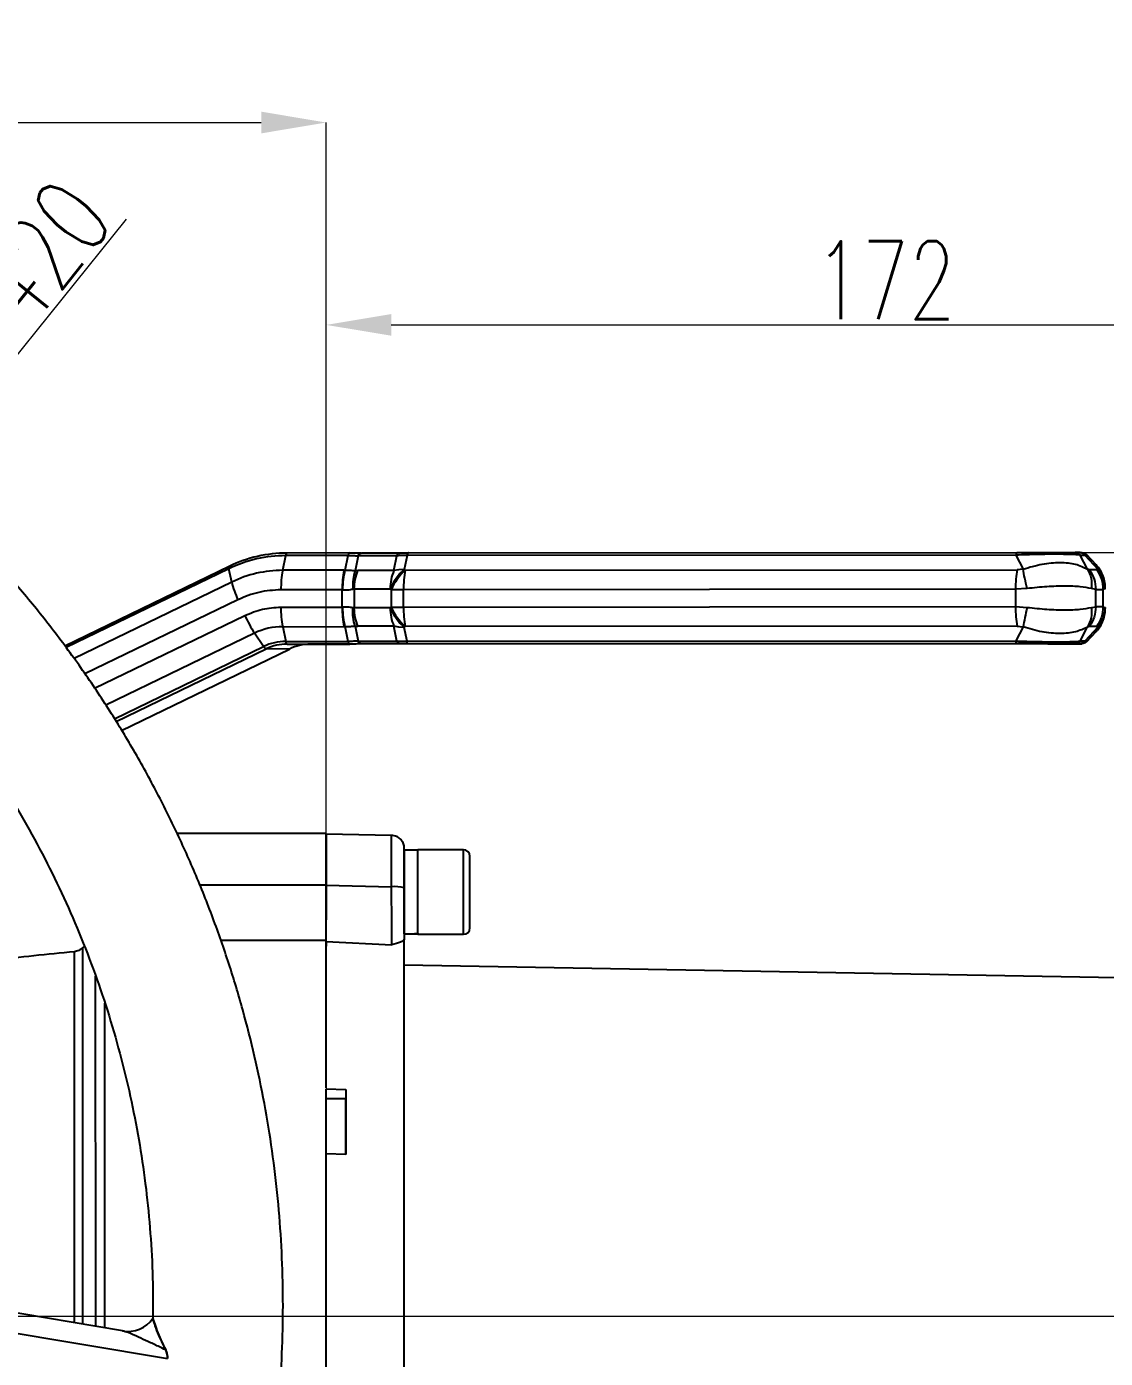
# Model space of a CAD drawing. Header units: millimetres. Extents: x 2404 to 4548, y 1024 to 2541.
# Drawn here: x 3401.5 to 3567.4, y 1414.4 to 1619.2 of the extents above; entities that cross this region are included whole.
import ezdxf

# ---------------------------------------------------------------- set-up
doc = ezdxf.new("R2010")
doc.units = ezdxf.units.MM
doc.layers.add('AM_5', color=3, linetype='Continuous', lineweight=25)
doc.styles.add('SLDTEXTSTYLE1', font='txt.shx', dxfattribs={"width": 0.7, "bigfont": 'gbcbig.shx'})
doc.dimstyles.new('SLDDIMSTYLE12$0', dxfattribs={"dimtxt": 12, "dimasz": 10, "dimexe": 0, "dimexo": 0.0625, "dimgap": 0.875, "dimtad": 1, "dimdec": 1, "dimlfac": 1.8, "dimrnd": 1e-09, "dimzin": 12, "dimdsep": 46, "dimtxsty": 'SLDTEXTSTYLE1', "dimcen": 0.09, "dimdle": 8.16, "dimclrd": 3, "dimclre": 3, "dimadec": 0, "dimazin": 3, "dimtfac": 1, "dimtdec": 1, "dimtofl": 0, "dimtmove": 0, "dimatfit": 3, "dimfxl": 0, "dimfrac": 2, "dimtolj": 1, "dimlwd": 5, "dimlwe": 5, "dimarcsym": 0})
doc.dimstyles.new('SLDDIMSTYLE12$3', dxfattribs={"dimtxt": 12, "dimasz": 10, "dimexe": 0, "dimexo": 0.0625, "dimgap": 0.875, "dimtad": 1, "dimdec": 1, "dimlfac": 1.8, "dimrnd": 1e-09, "dimzin": 12, "dimdsep": 46, "dimtxsty": 'SLDTEXTSTYLE1', "dimcen": 0.09, "dimdle": 8.16, "dimclrd": 3, "dimclre": 3, "dimadec": 0, "dimazin": 3, "dimtfac": 1, "dimtdec": 1, "dimtofl": 0, "dimtmove": 0, "dimatfit": 3, "dimfxl": 0, "dimfrac": 2, "dimtolj": 1, "dimlwd": 5, "dimlwe": 5, "dimarcsym": 0})

# ---------------------------------------------------------------- blocks, each defined once
blk = doc.blocks.new('*D70')
at = {"layer": 'AM_5', "color": 3, "lineweight": 5, "transparency": 16777216}
blk.add_line((3270.35, 1421.36), (3270.35, 1604.46), dxfattribs=at)
at = {"layer": 'AM_5', "color": 3, "linetype": 'Continuous', "lineweight": 5, "transparency": 16777216}
for p, q in [((3280.35, 1604.46), (3437.59, 1604.46)), ((3447.59, 1495.16), (3447.59, 1604.46))]:
    blk.add_line(p, q, dxfattribs=at)
at = {"layer": 'AM_5', "color": 3, "transparency": 16777216}
for points in [[(3280.35, 1606.13), (3280.35, 1602.79), (3270.35, 1604.46)], [(3437.59, 1606.13), (3437.59, 1602.79), (3447.59, 1604.46)]]:
    blk.add_solid(points, dxfattribs=at)
at = {"layer": 'Defpoints', "color": 0, "transparency": 16777216}
for p in [(3447.59, 1604.46), (3447.59, 1495.09), (3270.35, 1421.3)]:
    blk.add_point(p, dxfattribs=at)
at = {"layer": 'AM_5', "color": 0, "transparency": 16777216, "insert": (3358.97, 1611.33), "char_height": 12, "attachment_point": 5, "style": 'SLDTEXTSTYLE1'}
blk.add_mtext('\\A1;178', dxfattribs=at)
blk = doc.blocks.new('*D71')
at = {"layer": 'AM_5', "color": 3, "lineweight": 5, "transparency": 16777216}
blk.add_line((3447.59, 1495.16), (3447.59, 1573.33), dxfattribs=at)
at = {"layer": 'AM_5', "color": 3, "linetype": 'Continuous', "lineweight": 5, "transparency": 16777216}
for p, q in [((3457.59, 1573.33), (3609.59, 1573.33)), ((3619.59, 1413.43), (3619.59, 1573.33))]:
    blk.add_line(p, q, dxfattribs=at)
at = {"layer": 'AM_5', "color": 3, "transparency": 16777216}
for points in [[(3457.59, 1575), (3457.59, 1571.67), (3447.59, 1573.33)], [(3609.59, 1575), (3609.59, 1571.67), (3619.59, 1573.33)]]:
    blk.add_solid(points, dxfattribs=at)
at = {"layer": 'Defpoints', "color": 0, "transparency": 16777216}
for p in [(3619.59, 1573.33), (3447.59, 1495.09), (3619.59, 1413.37)]:
    blk.add_point(p, dxfattribs=at)
at = {"layer": 'AM_5', "color": 0, "transparency": 16777216, "insert": (3533.59, 1580.21), "char_height": 12, "attachment_point": 5, "style": 'SLDTEXTSTYLE1'}
blk.add_mtext('\\A1;172', dxfattribs=at)
blk = doc.blocks.new('*D51')
at = {"layer": 'AM_5', "color": 3, "lineweight": 5, "transparency": 16777216}
blk.add_line((3563.57, 1538.3), (3594.81, 1538.3), dxfattribs=at)
at = {"layer": 'AM_5', "color": 3, "linetype": 'Continuous', "lineweight": 5, "transparency": 16777216}
for p, q in [((3594.81, 1528.3), (3594.81, 1430.86)), ((3270.43, 1420.86), (3594.81, 1420.86))]:
    blk.add_line(p, q, dxfattribs=at)
at = {"layer": 'AM_5', "color": 3, "transparency": 16777216}
for points in [[(3593.15, 1528.3), (3596.48, 1528.3), (3594.81, 1538.3)], [(3593.15, 1430.86), (3596.48, 1430.86), (3594.81, 1420.86)]]:
    blk.add_solid(points, dxfattribs=at)
at = {"layer": 'Defpoints', "color": 0, "transparency": 16777216}
for p in [(3563.5, 1538.3), (3270.37, 1420.86), (3594.81, 1420.86)]:
    blk.add_point(p, dxfattribs=at)
at = {"layer": 'AM_5', "color": 0, "transparency": 16777216, "insert": (3587.94, 1479.58), "char_height": 12, "attachment_point": 5, "rotation": 90, "style": 'SLDTEXTSTYLE1'}
blk.add_mtext('\\A1;115', dxfattribs=at)
blk = doc.blocks.new('*D52')
at = {"layer": 'AM_5', "color": 3, "linetype": 'Continuous', "lineweight": 5, "transparency": 16777216}
blk.add_line((3416.79, 1589.57), (3390.98, 1557.52), dxfattribs=at)
at = {"layer": 'AM_5', "color": 3, "lineweight": 5, "transparency": 16777216}
for p, q in [((3337.57, 1491.32), (3337.75, 1491.32)), ((3337.66, 1491.23), (3337.66, 1491.41))]:
    blk.add_line(p, q, dxfattribs=at)
at = {"layer": 'AM_5', "color": 3, "transparency": 16777216}
blk.add_solid([(3389.68, 1558.56), (3392.28, 1556.47), (3384.71, 1549.73)], dxfattribs=at)
at = {"layer": 'Defpoints', "color": 0, "transparency": 16777216}
for p in [(3384.71, 1549.73), (3290.62, 1432.9)]:
    blk.add_point(p, dxfattribs=at)
at = {"layer": 'AM_5', "color": 0, "transparency": 16777216, "insert": (3401.66, 1581.75), "char_height": 12, "attachment_point": 5, "rotation": 51.1543, "style": 'SLDTEXTSTYLE1'}
blk.add_mtext('\\A1;%%C420', dxfattribs=at)

msp = doc.modelspace()

# ---------------------------------------------------------------- linework, layer by layer
at = {"color": 7, "linetype": 'Continuous', "lineweight": 25}
for p, q in [((3440.894, 1535.581), (3441.363, 1537.844)), ((3450.974, 1537.85), (3441.363, 1537.844)), ((3451.195, 1538.249), (3441.583, 1538.243)), ((3450.505, 1535.584), (3450.974, 1537.85)), ((3452.507, 1537.816), (3452.029, 1535.508)), ((3458.471, 1537.827), (3452.507, 1537.816)), ((3452.887, 1538.222), (3453.043, 1538.251)), ((3453.043, 1538.251), (3459.007, 1538.262)), ((3457.997, 1535.542), (3458.471, 1537.827)), ((3460.018, 1537.865), (3459.575, 1535.724)), ((3553.673, 1537.922), (3460.018, 1537.865)), ((3460.239, 1538.263), (3553.893, 1538.32)), ((3553.673, 1537.922), (3554.78, 1535.772)), ((3563.515, 1538.305), (3562.799, 1538.31)), ((3564.675, 1535.761), (3563.568, 1537.91)), ((3563.568, 1537.91), (3564.284, 1537.905)), ((3564.438, 1537.96), (3564.284, 1537.905)), ((3564.284, 1537.905), (3566.282, 1535.749)), ((3564.474, 1537.973), (3564.438, 1537.96)), ((3566.067, 1536.39), (3564.543, 1538.034)), ((3565.978, 1536.398), (3566.007, 1536.337)), ((3566.007, 1536.337), (3566.282, 1535.749)), ((3432.634, 1536.179), (3407.375, 1523.941)), ((3432.606, 1535.824), (3407.563, 1523.691)), ((3433.057, 1533.773), (3432.606, 1535.824)), ((3450.311, 1535.587), (3440.894, 1535.581)), ((3450.311, 1535.587), (3450.505, 1535.584)), ((3452.467, 1535.532), (3452.029, 1535.508)), ((3457.997, 1535.542), (3452.467, 1535.532)), ((3458.757, 1535.678), (3457.997, 1535.542)), ((3459.575, 1535.724), (3458.757, 1535.678)), ((3459.744, 1535.602), (3459.575, 1535.724)), ((3459.744, 1535.602), (3553.876, 1535.659)), ((3554.78, 1535.772), (3553.876, 1535.659)), ((3565.009, 1535.646), (3564.675, 1535.761)), ((3566.111, 1535.638), (3565.009, 1535.646)), ((3566.282, 1535.749), (3566.111, 1535.638)), ((3433.057, 1533.773), (3408.813, 1522.027)), ((3450.036, 1532.589), (3440.619, 1532.583)), ((3450.036, 1529.922), (3450.036, 1532.589)), ((3450.036, 1532.589), (3450.132, 1532.586)), ((3451.683, 1532.69), (3451.902, 1532.714)), ((3451.902, 1532.714), (3457.433, 1532.724)), ((3451.902, 1532.714), (3451.902, 1529.802)), ((3457.433, 1532.724), (3457.602, 1532.602)), ((3458.481, 1532.603), (3457.602, 1532.602)), ((3457.602, 1532.602), (3457.602, 1529.935)), ((3459.468, 1532.604), (3458.481, 1532.603)), ((3553.6, 1532.662), (3459.468, 1532.604)), ((3459.468, 1529.937), (3459.468, 1532.604)), ((3555.408, 1532.775), (3553.6, 1532.662)), ((3553.6, 1532.662), (3553.601, 1529.995)), ((3565.97, 1532.647), (3565.303, 1532.763)), ((3565.97, 1529.98), (3565.97, 1532.647)), ((3565.97, 1532.647), (3567.073, 1532.639)), ((3567.415, 1532.747), (3567.073, 1532.639)), ((3567.073, 1532.639), (3567.073, 1529.972)), ((3567.307, 1532.918), (3567.361, 1532.834)), ((3433.997, 1531.056), (3410.457, 1519.651)), ((3411.968, 1517.442), (3435.078, 1528.638)), ((3440.619, 1529.917), (3450.036, 1529.922)), ((3450.132, 1529.925), (3450.036, 1529.922)), ((3451.902, 1529.802), (3451.683, 1529.825)), ((3457.433, 1529.812), (3451.902, 1529.802)), ((3457.602, 1529.935), (3457.433, 1529.812)), ((3457.602, 1529.935), (3458.481, 1529.936)), ((3458.481, 1529.936), (3459.468, 1529.937)), ((3459.468, 1529.937), (3553.601, 1529.995)), ((3553.601, 1529.995), (3555.408, 1529.883)), ((3565.303, 1529.871), (3565.97, 1529.98)), ((3567.073, 1529.972), (3565.97, 1529.98)), ((3567.073, 1529.972), (3567.415, 1529.855)), ((3567.361, 1529.765), (3567.308, 1529.677)), ((3440.894, 1526.915), (3450.311, 1526.92)), ((3440.894, 1526.915), (3441.363, 1524.644)), ((3450.311, 1526.92), (3450.505, 1526.923)), ((3450.974, 1524.65), (3450.505, 1526.923)), ((3452.029, 1527.004), (3452.467, 1526.981)), ((3452.029, 1527.004), (3452.507, 1524.688)), ((3457.997, 1526.991), (3452.467, 1526.981)), ((3458.757, 1526.857), (3457.997, 1526.991)), ((3458.471, 1524.699), (3457.997, 1526.991)), ((3459.575, 1526.812), (3458.757, 1526.857)), ((3459.575, 1526.812), (3459.744, 1526.935)), ((3460.018, 1524.665), (3459.575, 1526.812)), ((3553.877, 1526.993), (3459.744, 1526.935)), ((3554.78, 1526.88), (3553.673, 1524.722)), ((3553.877, 1526.993), (3554.78, 1526.88)), ((3563.568, 1524.71), (3564.675, 1526.869)), ((3566.282, 1526.857), (3564.284, 1524.705)), ((3564.546, 1524.567), (3566.062, 1526.2)), ((3564.675, 1526.869), (3565.009, 1526.979)), ((3565.009, 1526.979), (3566.111, 1526.971)), ((3566.003, 1526.251), (3565.977, 1526.194)), ((3566.282, 1526.857), (3566.003, 1526.251)), ((3566.111, 1526.971), (3566.282, 1526.857)), ((3436.57, 1525.917), (3413.706, 1514.84)), ((3437.958, 1523.859), (3436.57, 1525.917)), ((3441.363, 1524.644), (3450.974, 1524.65)), ((3441.583, 1524.243), (3451.195, 1524.249)), ((3441.583, 1524.243), (3445.167, 1524.216)), ((3558.579, 1524.286), (3445.167, 1524.216)), ((3452.507, 1524.688), (3458.471, 1524.699)), ((3459.007, 1524.262), (3453.043, 1524.251)), ((3460.018, 1524.665), (3553.673, 1524.722)), ((3553.893, 1524.32), (3460.239, 1524.263)), ((3563.515, 1524.305), (3562.799, 1524.31)), ((3564.284, 1524.705), (3563.568, 1524.71)), ((3564.284, 1524.705), (3564.54, 1524.6)), ((3415.009, 1512.741), (3437.958, 1523.859)), ((3415.272, 1512.319), (3438.34, 1523.495)), ((3416.113, 1510.964), (3441.923, 1523.468)), ((3416.117, 1510.957), (3441.954, 1523.474)), ((3441.923, 1523.468), (3438.34, 1523.495)), ((3447.594, 1495.095), (3424.667, 1495.095)), ((3457.629, 1494.81), (3447.594, 1494.986)), ((3461.694, 1492.535), (3459.594, 1492.535)), ((3468.694, 1492.595), (3461.694, 1492.595)), ((3428.118, 1487.23), (3447.594, 1487.23)), ((3447.594, 1487.166), (3457.629, 1486.916)), ((3459.594, 1479.77), (3459.594, 1481.927)), ((3459.594, 1481.755), (3459.594, 1479.655)), ((3461.694, 1479.595), (3468.694, 1479.595)), ((3410.382, 1477.797), (3410.068, 1477.483)), ((3447.594, 1478.639), (3431.372, 1478.639)), ((3447.594, 1478.515), (3447.594, 1477.78)), ((3447.594, 1478.515), (3457.699, 1477.998)), ((3589.121, 1472.575), (3459.594, 1474.836)), ((3447.595, 1455.844), (3450.595, 1455.733)), ((3450.595, 1455.733), (3450.595, 1454.309)), ((3450.595, 1454.309), (3447.595, 1454.309)), ((3450.595, 1445.738), (3447.595, 1445.849)), ((3416.252, 1418.593), (3390.813, 1422.865)), ((3389.534, 1419.983), (3423.186, 1414.369)), ((3420.892, 1420.541), (3420.892, 1420.539)), ((3420.928, 1420.539), (3420.928, 1420.538))]:
    msp.add_line(p, q, dxfattribs=at)
at = {"color": 7, "linetype": 'Continuous', "lineweight": 25, "flags": 128}
for points in [[(3441.363, 1537.844), (3441.383, 1537.933), (3441.407, 1538.012), (3441.432, 1538.081), (3441.46, 1538.138), (3441.489, 1538.184), (3441.52, 1538.216), (3441.552, 1538.236), (3441.583, 1538.243)], [(3432.606, 1535.824), (3432.591, 1535.904), (3432.582, 1535.976), (3432.58, 1536.038), (3432.584, 1536.09), (3432.595, 1536.132), (3432.612, 1536.161), (3432.634, 1536.179)], [(3432.634, 1536.179), (3432.636, 1536.179), (3432.665, 1536.185)], [(3441.583, 1524.243), (3441.552, 1524.25), (3441.52, 1524.27), (3441.489, 1524.303), (3441.46, 1524.349), (3441.432, 1524.407), (3441.407, 1524.476), (3441.383, 1524.556), (3441.363, 1524.644)], [(3441.954, 1523.474), (3441.953, 1523.474), (3441.923, 1523.468)], [(3457.629, 1486.916), (3457.629, 1488.714), (3457.629, 1490.396), (3457.629, 1491.888), (3457.629, 1493.123), (3457.629, 1494.046), (3457.629, 1494.617), (3457.629, 1494.81)], [(3459.594, 1479.655), (3459.594, 1479.831), (3459.594, 1480.349), (3459.594, 1481.182), (3459.594, 1482.283), (3459.594, 1483.593), (3459.594, 1485.04), (3459.594, 1486.544), (3459.594, 1488.024), (3459.594, 1489.398), (3459.594, 1490.591), (3459.594, 1491.539), (3459.594, 1492.189), (3459.594, 1492.506), (3459.594, 1492.535)], [(3461.694, 1479.77), (3461.694, 1479.693), (3461.694, 1479.606), (3461.694, 1479.868), (3461.694, 1480.465), (3461.694, 1481.367), (3461.694, 1482.523), (3461.694, 1483.872), (3461.694, 1485.34), (3461.694, 1486.849), (3461.694, 1488.318), (3461.694, 1489.666), (3461.694, 1490.823), (3461.694, 1491.724), (3461.694, 1492.322), (3461.694, 1492.584), (3461.694, 1492.535)], [(3461.694, 1479.77), (3461.694, 1480.224), (3461.694, 1481), (3461.694, 1482.054), (3461.694, 1483.329), (3461.694, 1484.755), (3461.694, 1486.255), (3461.694, 1487.746), (3461.694, 1489.146), (3461.694, 1490.38), (3461.694, 1491.379), (3461.694, 1492.089), (3461.694, 1492.472), (3461.694, 1492.535)], [(3468.694, 1479.595), (3468.694, 1479.606), (3468.694, 1479.868), (3468.694, 1480.465), (3468.694, 1481.367), (3468.694, 1482.523), (3468.694, 1483.872), (3468.694, 1485.34), (3468.694, 1486.849), (3468.694, 1488.318), (3468.694, 1489.666), (3468.694, 1490.823), (3468.694, 1491.724), (3468.694, 1492.322), (3468.694, 1492.584), (3468.694, 1492.595)], [(3459.594, 1486.728), (3459.594, 1486.715), (3459.594, 1485.48), (3459.594, 1484.294), (3459.594, 1483.254), (3459.594, 1482.444), (3459.594, 1481.931), (3459.594, 1481.755)], [(3459.594, 1482.095), (3459.594, 1482.054), (3459.594, 1481), (3459.594, 1480.224), (3459.594, 1479.77)]]:
    msp.add_lwpolyline(points, dxfattribs=at)
at = {"color": 7, "linetype": 'Continuous', "lineweight": 25}
for centre, radius, start, end in [((3441.389, 1517.742), 20.102, 90.07529, 115.90707), ((3441.61, 1517.768), 20.474, 90.07527, 115.90712), ((3440.918, 1517.588), 17.993, 90.07527, 115.90712), ((3455.815, 1532.698), 15.196, 169.06221, 180.4319), ((3465.231, 1532.704), 15.196, 169.06221, 180.4319), ((3464.45, 1532.783), 7.017, 156.84756, 180.47841), ((3465.459, 1529.255), 8.541, 132.00657, 156.93397), ((3474.664, 1532.718), 15.196, 169.06221, 180.43184), ((3447.28, 1537.175), 14.624, 193.45011, 204.73439), ((3451.933, 1536.108), 18.436, 203.90163, 213.55836), ((3455.877, 1529.804), 15.259, 179.57667, 190.91491), ((3465.294, 1529.81), 15.259, 179.57667, 190.91491), ((3464.47, 1529.755), 7.037, 179.5333, 203.11856), ((3465.484, 1533.299), 8.57, 203.11136, 227.95126), ((3474.727, 1529.824), 15.259, 179.57677, 190.91492), ((3440.907, 1516.988), 9.927, 90.07527, 115.90712), ((3441.373, 1516.827), 7.818, 90.07527, 115.90712), ((3441.593, 1516.797), 7.445, 90.07527, 115.90712), ((3445.176, 1516.771), 7.445, 90.07527, 115.90712), ((3438.633, 1524.185), 0.75, 205.79928, 247.02737), ((3468.694, 1491.595), 1, 360, 90), ((3458.11, 1481.587), 5.35, 73.89602, 95.15846), ((3468.694, 1480.595), 1, 270, 360), ((3417.084, 1423.187), 4.669, 259.74027, 325.43734)]:
    msp.add_arc(centre, radius, start, end, dxfattribs=at)
for centre, start_param, end_param in [((3459.594, 1486.095), 4.712389, 4.9017857), ((3461.694, 1486.095), 4.6181166, 4.712389)]:
    msp.add_ellipse(centre, major_axis=(11.154, 0), ratio=0.5773485, start_param=start_param, end_param=end_param, dxfattribs=at)
for points, knots in [([(3270.162, 1252.13), (3272.722, 1252.154), (3276.302, 1252.189), (3281.572, 1252.468), (3286.036, 1252.803), (3291.352, 1253.369), (3296.921, 1254.142), (3302.735, 1255.152), (3308.706, 1256.408), (3314.782, 1257.919), (3320.92, 1259.69), (3327.085, 1261.724), (3333.249, 1264.023), (3339.385, 1266.589), (3345.473, 1269.419), (3351.493, 1272.513), (3357.426, 1275.867), (3363.255, 1279.48), (3368.965, 1283.345), (3374.54, 1287.459), (3379.967, 1291.816), (3385.233, 1296.411), (3390.324, 1301.235), (3395.229, 1306.283), (3399.936, 1311.546), (3404.434, 1317.016), (3408.712, 1322.684), (3412.761, 1328.541), (3416.571, 1334.578), (3420.132, 1340.784), (3423.437, 1347.148), (3426.478, 1353.661), (3429.247, 1360.31), (3431.738, 1367.085), (3433.943, 1373.972), (3435.858, 1380.961), (3437.476, 1388.039), (3438.794, 1395.192), (3439.807, 1402.409), (3440.512, 1409.676), (3440.904, 1416.981), (3440.983, 1424.309), (3440.746, 1431.647), (3440.192, 1438.981), (3439.32, 1446.299), (3438.13, 1453.586), (3436.622, 1460.829), (3434.797, 1468.013), (3432.656, 1475.126), (3430.202, 1482.154), (3427.437, 1489.082), (3424.365, 1495.898), (3420.988, 1502.589), (3417.31, 1509.141), (3413.336, 1515.541), (3409.071, 1521.776), (3404.52, 1527.834), (3399.688, 1533.703), (3394.581, 1539.369), (3389.205, 1544.822), (3383.758, 1549.869), (3378.284, 1554.522), (3372.826, 1558.791), (3367.201, 1562.833), (3361.42, 1566.642), (3355.492, 1570.21), (3349.43, 1573.532), (3343.244, 1576.602), (3336.948, 1579.416), (3330.554, 1581.968), (3324.079, 1584.254), (3317.541, 1586.27), (3310.966, 1588.012), (3304.393, 1589.477), (3297.899, 1590.659), (3291.61, 1591.556), (3286.086, 1592.139), (3281.203, 1592.507), (3276.379, 1592.747), (3270.405, 1592.864), (3264.888, 1592.753), (3259.619, 1592.482), (3255.154, 1592.144), (3249.838, 1591.579), (3244.269, 1590.806), (3238.456, 1589.796), (3232.485, 1588.54), (3226.409, 1587.029), (3220.271, 1585.258), (3214.105, 1583.224), (3207.942, 1580.925), (3201.805, 1578.359), (3195.717, 1575.529), (3189.697, 1572.435), (3183.765, 1569.081), (3177.936, 1565.469), (3172.226, 1561.603), (3166.65, 1557.489), (3161.223, 1553.132), (3155.957, 1548.537), (3150.866, 1543.713), (3145.961, 1538.665), (3141.254, 1533.402), (3136.756, 1527.932), (3132.478, 1522.264), (3128.43, 1516.407), (3124.62, 1510.37), (3121.058, 1504.164), (3117.753, 1497.8), (3114.711, 1491.288), (3111.949, 1484.636), (3109.612, 1478.354), (3108.333, 1474.249), (3107.77, 1472.441)], [0, 0, 0, 0, 0.01020738, 0.01427401, 0.02103699, 0.02805607, 0.03558666, 0.0434511, 0.05157826, 0.05991132, 0.06840986, 0.07704394, 0.08579098, 0.09463359, 0.10355821, 0.11255405, 0.12161242, 0.13072624, 0.1398897, 0.14909794, 0.15834689, 0.16763314, 0.17695375, 0.18630622, 0.19568842, 0.20509849, 0.21453484, 0.22399606, 0.23348097, 0.24298851, 0.25251779, 0.26206801, 0.27163852, 0.28122873, 0.29083816, 0.30046642, 0.31011319, 0.31977821, 0.32946132, 0.33916239, 0.34888138, 0.35861831, 0.36837328, 0.37814642, 0.38793798, 0.39774825, 0.40757761, 0.41742653, 0.42729557, 0.4371854, 0.4470968, 0.45703069, 0.46698816, 0.47697044, 0.48697902, 0.49701559, 0.50708218, 0.51718117, 0.52731537, 0.53748817, 0.54770366, 0.5569145, 0.56612256, 0.57532659, 0.5845258, 0.59371913, 0.60290519, 0.61208206, 0.62124705, 0.63039624, 0.63952364, 0.64861966, 0.65766788, 0.66663751, 0.67546331, 0.68397889, 0.69196332, 0.69760555, 0.70350123, 0.71121989, 0.72142727, 0.72549391, 0.73225688, 0.73927596, 0.74680655, 0.754671, 0.76279816, 0.77113122, 0.77962976, 0.78826384, 0.79701087, 0.80585349, 0.81477811, 0.82377394, 0.83283231, 0.84194614, 0.85110959, 0.86031783, 0.86956679, 0.87885303, 0.88817364, 0.89752611, 0.90690831, 0.91631839, 0.92575473, 0.93521596, 0.94470086, 0.95420841, 0.96373768, 0.97328791, 0.98285841, 0.99244862, 1, 1, 1, 1]), ([(3270.978, 1572.819), (3273.378, 1572.781), (3276.737, 1572.729), (3281.68, 1572.425), (3285.869, 1572.068), (3290.856, 1571.477), (3296.077, 1570.677), (3301.523, 1569.64), (3307.111, 1568.356), (3312.79, 1566.817), (3318.519, 1565.02), (3324.262, 1562.959), (3329.993, 1560.635), (3335.685, 1558.048), (3341.317, 1555.198), (3346.868, 1552.088), (3352.322, 1548.721), (3357.659, 1545.102), (3362.865, 1541.235), (3367.924, 1537.126), (3372.822, 1532.782), (3377.545, 1528.209), (3382.081, 1523.416), (3386.417, 1518.41), (3390.542, 1513.201), (3394.444, 1507.798), (3398.113, 1502.21), (3401.54, 1496.449), (3404.714, 1490.525), (3407.627, 1484.45), (3410.272, 1478.236), (3412.64, 1471.893), (3414.725, 1465.436), (3416.52, 1458.877), (3418.02, 1452.229), (3419.218, 1445.505), (3420.115, 1438.719), (3420.69, 1431.885), (3420.965, 1425.818), (3420.913, 1422.035), (3420.892, 1420.541)], [0, 0, 0, 0, 0.0302952, 0.0423856, 0.0624901, 0.08336, 0.1057536, 0.1291426, 0.1533151, 0.1781023, 0.2033838, 0.2290707, 0.2550958, 0.2814075, 0.3079654, 0.3347376, 0.3616982, 0.3888263, 0.4161047, 0.4435189, 0.4710571, 0.4987089, 0.526466, 0.5543209, 0.5822674, 0.6103001, 0.6384144, 0.6666062, 0.6948723, 0.7232096, 0.7516156, 0.7800883, 0.8086258, 0.8372268, 0.86589, 0.8946146, 0.9234, 0.9522458, 0.9811519, 1, 1, 1, 1]), ([(3450.974, 1537.85), (3450.988, 1537.909), (3451.016, 1538.026), (3451.071, 1538.151), (3451.131, 1538.234), (3451.173, 1538.244), (3451.195, 1538.249)], [0, 0, 0, 0, 0.2499973, 0.4999982, 0.7499991, 1, 1, 1, 1]), ([(3450.974, 1537.85), (3451.25, 1537.849), (3451.81, 1537.846), (3452.272, 1537.826), (3452.507, 1537.816)], [0, 0, 0, 0, 0.4915101, 1, 1, 1, 1]), ([(3452.897, 1538.222), (3452.631, 1538.224), (3452.099, 1538.227), (3451.449, 1538.226), (3451.124, 1538.226)], [0, 0, 0, 0, 0.4996452, 1, 1, 1, 1]), ([(3452.507, 1537.816), (3452.539, 1537.88), (3452.605, 1538.008), (3452.738, 1538.14), (3452.835, 1538.212), (3452.887, 1538.222), (3452.887, 1538.222)], [0, 0, 0, 0, 0.3327347, 0.6654694, 0.9982041, 1, 1, 1, 1]), ([(3460.018, 1537.865), (3459.743, 1537.863), (3459.186, 1537.859), (3458.711, 1537.838), (3458.471, 1537.827)], [0, 0, 0, 0, 0.4950466, 1, 1, 1, 1]), ([(3459.007, 1538.262), (3459.195, 1538.262), (3459.57, 1538.263), (3460.017, 1538.263), (3460.239, 1538.263)], [0, 0, 0, 0, 0.5040088, 1, 1, 1, 1]), ([(3563.568, 1537.91), (3563.128, 1537.95), (3562.31, 1538.023), (3559.896, 1538.058), (3556.897, 1538.03), (3554.803, 1537.96), (3553.673, 1537.922)], [0, 0, 0, 0, 0.2683795, 0.4991161, 0.7297085, 1, 1, 1, 1]), ([(3553.893, 1538.32), (3554.923, 1538.321), (3556.393, 1538.321), (3558.283, 1538.321), (3559.493, 1538.32), (3560.567, 1538.318), (3561.891, 1538.315), (3562.425, 1538.312), (3562.799, 1538.31)], [0, 0, 0, 0, 0.27135234, 0.38737002, 0.50089642, 0.614411, 0.73057711, 1, 1, 1, 1]), ([(3554.78, 1535.772), (3555.763, 1536.063), (3557.696, 1536.636), (3560.498, 1536.861), (3562.976, 1536.629), (3564.103, 1536.053), (3564.675, 1535.761)], [0, 0, 0, 0, 0.2542867, 0.4999835, 0.7458358, 1, 1, 1, 1]), ([(3564.487, 1538.012), (3564.407, 1538.08), (3564.2, 1538.254), (3563.768, 1538.286), (3563.503, 1538.305)], [0, 0, 0, 0, 0.3878889, 1, 1, 1, 1]), ([(3567.417, 1532.916), (3567.398, 1533.257), (3567.361, 1533.947), (3567.036, 1534.94), (3566.589, 1535.791), (3566.179, 1536.235), (3566.007, 1536.422)], [0, 0, 0, 0, 0.26365783, 0.53326994, 0.80304981, 1, 1, 1, 1]), ([(3450.132, 1532.586), (3450.16, 1533.127), (3450.214, 1534.208), (3450.408, 1535.126), (3450.505, 1535.584)], [0, 0, 0, 0, 0.5, 1, 1, 1, 1]), ([(3452.029, 1535.508), (3451.796, 1535.519), (3451.334, 1535.54), (3450.78, 1535.57), (3450.505, 1535.584)], [0, 0, 0, 0, 0.5043986, 1, 1, 1, 1]), ([(3452.029, 1535.508), (3451.904, 1535.071), (3451.655, 1534.199), (3451.674, 1533.193), (3451.683, 1532.69)], [0, 0, 0, 0, 0.5000001, 1, 1, 1, 1]), ([(3451.902, 1532.714), (3451.927, 1533.216), (3451.978, 1534.222), (3452.304, 1535.095), (3452.467, 1535.532)], [0, 0, 0, 0, 0.4999559, 1, 1, 1, 1]), ([(3555.408, 1532.775), (3555.28, 1533.318), (3555.025, 1534.405), (3554.862, 1535.317), (3554.78, 1535.772)], [0, 0, 0, 0, 0.5000005, 1, 1, 1, 1]), ([(3564.675, 1535.761), (3564.901, 1535.305), (3565.351, 1534.393), (3565.319, 1533.306), (3565.303, 1532.763)], [0, 0, 0, 0, 0.4999977, 1, 1, 1, 1]), ([(3567.415, 1532.747), (3567.354, 1533.291), (3567.233, 1534.379), (3566.599, 1535.292), (3566.282, 1535.749)], [0, 0, 0, 0, 0.50000083, 1, 1, 1, 1]), ([(3450.132, 1532.586), (3450.405, 1532.58), (3450.959, 1532.566), (3451.439, 1532.648), (3451.683, 1532.69)], [0, 0, 0, 0, 0.49168447, 1, 1, 1, 1]), ([(3565.303, 1532.763), (3564.768, 1532.873), (3563.717, 1533.089), (3561.269, 1533.18), (3558.438, 1533.095), (3556.43, 1532.883), (3555.408, 1532.775)], [0, 0, 0, 0, 0.2542566, 0.5000164, 0.7456194, 1, 1, 1, 1]), ([(3451.683, 1529.825), (3451.439, 1529.866), (3450.96, 1529.947), (3450.405, 1529.932), (3450.132, 1529.925)], [0, 0, 0, 0, 0.5082251, 1, 1, 1, 1]), ([(3450.505, 1526.923), (3450.408, 1527.383), (3450.214, 1528.303), (3450.16, 1529.384), (3450.132, 1529.925)], [0, 0, 0, 0, 0.5, 1, 1, 1, 1]), ([(3452.029, 1527.004), (3451.904, 1527.442), (3451.655, 1528.316), (3451.674, 1529.322), (3451.683, 1529.825)], [0, 0, 0, 0, 0.50080435, 1, 1, 1, 1]), ([(3555.408, 1529.883), (3555.281, 1529.343), (3555.026, 1528.255), (3554.863, 1527.341), (3554.78, 1526.88)], [0, 0, 0, 0, 0.49686743, 1, 1, 1, 1]), ([(3555.408, 1529.883), (3556.43, 1529.775), (3558.438, 1529.563), (3561.269, 1529.473), (3563.717, 1529.557), (3564.768, 1529.765), (3565.303, 1529.871)], [0, 0, 0, 0, 0.2543758, 0.4999836, 0.7457388, 1, 1, 1, 1]), ([(3565.303, 1529.871), (3565.319, 1529.327), (3565.351, 1528.24), (3564.901, 1527.326), (3564.675, 1526.869)], [0, 0, 0, 0, 0.5000023, 1, 1, 1, 1]), ([(3566.004, 1526.17), (3566.178, 1526.358), (3566.588, 1526.803), (3567.035, 1527.654), (3567.361, 1528.648), (3567.399, 1529.338), (3567.418, 1529.679)], [0, 0, 0, 0, 0.1972492, 0.4669383, 0.7364506, 1, 1, 1, 1]), ([(3567.415, 1529.855), (3567.355, 1529.315), (3567.234, 1528.229), (3566.601, 1527.316), (3566.282, 1526.857)], [0, 0, 0, 0, 0.4968676, 1, 1, 1, 1]), ([(3450.505, 1526.923), (3450.78, 1526.938), (3451.334, 1526.969), (3451.796, 1526.992), (3452.029, 1527.004)], [0, 0, 0, 0, 0.4960838, 1, 1, 1, 1]), ([(3564.675, 1526.869), (3564.103, 1526.579), (3562.976, 1526.01), (3560.492, 1525.785), (3557.688, 1526.019), (3555.756, 1526.591), (3554.78, 1526.88)], [0, 0, 0, 0, 0.25415722, 0.50001427, 0.74762575, 1, 1, 1, 1]), ([(3452.507, 1524.688), (3452.272, 1524.677), (3451.81, 1524.656), (3451.25, 1524.652), (3450.974, 1524.65)], [0, 0, 0, 0, 0.5084817, 1, 1, 1, 1]), ([(3451.195, 1524.249), (3451.173, 1524.254), (3451.131, 1524.265), (3451.071, 1524.348), (3451.016, 1524.474), (3450.988, 1524.591), (3450.974, 1524.65)], [0, 0, 0, 0, 0.2500001, 0.5000002, 0.7500003, 1, 1, 1, 1]), ([(3453.043, 1524.251), (3452.756, 1524.25), (3452.193, 1524.249), (3451.523, 1524.249), (3451.195, 1524.249)], [0, 0, 0, 0, 0.5097088, 1, 1, 1, 1]), ([(3458.471, 1524.699), (3458.711, 1524.689), (3459.186, 1524.669), (3459.743, 1524.666), (3460.018, 1524.665)], [0, 0, 0, 0, 0.5049534, 1, 1, 1, 1]), ([(3460.239, 1524.263), (3460.017, 1524.263), (3459.57, 1524.263), (3459.195, 1524.262), (3459.007, 1524.262)], [0, 0, 0, 0, 0.495991, 1, 1, 1, 1]), ([(3553.673, 1524.722), (3554.793, 1524.685), (3556.878, 1524.617), (3559.871, 1524.584), (3562.3, 1524.61), (3563.123, 1524.675), (3563.568, 1524.71)], [0, 0, 0, 0, 0.2680966, 0.4988227, 0.7294637, 1, 1, 1, 1]), ([(3562.799, 1524.31), (3562.421, 1524.312), (3561.883, 1524.315), (3560.549, 1524.318), (3559.472, 1524.32), (3558.259, 1524.321), (3556.376, 1524.322), (3554.914, 1524.321), (3553.893, 1524.32)], [0, 0, 0, 0, 0.2715623, 0.3875926, 0.5011305, 0.6146375, 0.7308194, 1, 1, 1, 1]), ([(3558.579, 1524.286), (3559.557, 1524.286), (3560.954, 1524.287), (3562.35, 1524.29), (3563.105, 1524.293), (3563.614, 1524.295), (3563.997, 1524.299), (3563.713, 1524.302), (3563.515, 1524.305)], [0, 0, 0, 0, 0.2713523, 0.38737, 0.5008964, 0.614411, 0.7305771, 1, 1, 1, 1]), ([(3562.88, 1524.299), (3563.007, 1524.299), (3563.573, 1524.302), (3564.13, 1524.33), (3564.413, 1524.538), (3564.515, 1524.613)], [0, 0, 0, 0, 0.15640379, 0.69381527, 1, 1, 1, 1]), ([(3447.594, 1487.23), (3447.594, 1488.293), (3447.594, 1490.419), (3447.594, 1492.988), (3447.594, 1494.756), (3447.594, 1494.98), (3447.594, 1495.091)], [0, 0, 0, 0, 0.2503661, 0.5007322, 0.7510982, 1, 1, 1, 1]), ([(3447.594, 1494.986), (3447.594, 1494.874), (3447.594, 1494.652), (3447.594, 1492.853), (3447.594, 1491.206), (3447.594, 1490.139), (3447.594, 1490.095)], [0, 0, 0, 0, 0.3286314, 0.6572627, 0.9858941, 1, 1, 1, 1]), ([(3459.594, 1492.394), (3459.594, 1492.451), (3459.594, 1492.7), (3459.594, 1492.788), (3459.594, 1492.81), (3459.594, 1492.813), (3459.594, 1492.819), (3459.594, 1492.826), (3459.594, 1492.849), (3459.588, 1493.089), (3459.499, 1493.52), (3459.185, 1494.077), (3458.706, 1494.513), (3458.154, 1494.781), (3457.778, 1494.779), (3457.635, 1494.778)], [0, 0, 0, 0, 0.0799652, 0.3519428, 0.420096, 0.4244444, 0.4252673, 0.4262442, 0.4288884, 0.4379541, 0.5614142, 0.669529, 0.7910614, 0.920557, 1, 1, 1, 1]), ([(3459.594, 1492.394), (3459.594, 1492.383), (3459.594, 1492.23), (3459.594, 1491.116), (3459.594, 1489.185), (3459.594, 1487.546), (3459.594, 1486.727)], [0, 0, 0, 0, 0.0255227, 0.3503484, 0.6751742, 1, 1, 1, 1]), ([(3469.694, 1486.095), (3469.694, 1486.787), (3469.694, 1487.851), (3469.694, 1489.131), (3469.694, 1490.012), (3469.694, 1490.722), (3469.694, 1491.408), (3469.694, 1491.521), (3469.694, 1491.595)], [0, 0, 0, 0, 0.2394568, 0.3683607, 0.5, 0.6316393, 0.7605432, 1, 1, 1, 1]), ([(3447.594, 1478.515), (3447.594, 1478.796), (3447.594, 1479.357), (3447.594, 1481.376), (3447.594, 1484.025), (3447.594, 1486.118), (3447.594, 1487.166)], [0, 0, 0, 0, 0.2500466, 0.4994486, 0.7493959, 1, 1, 1, 1]), ([(3447.594, 1486.095), (3447.594, 1485.539), (3447.594, 1484.427), (3447.594, 1483.008), (3447.594, 1482.079), (3447.594, 1481.718), (3447.594, 1481.98), (3447.594, 1482.095)], [0, 0, 0, 0, 0.2095815, 0.4191631, 0.6287446, 0.8383262, 1, 1, 1, 1]), ([(3457.699, 1477.998), (3457.698, 1478.273), (3457.698, 1478.643), (3457.692, 1479.598), (3457.688, 1480.277), (3457.682, 1481.092), (3457.672, 1482.11), (3457.66, 1483.422), (3457.646, 1485.051), (3457.635, 1486.275), (3457.629, 1486.916)], [0, 0, 0, 0, 0.2442896, 0.3290361, 0.4144899, 0.500125, 0.5979924, 0.7157703, 0.8510724, 1, 1, 1, 1]), ([(3459.594, 1486.727), (3459.594, 1485.968), (3459.594, 1484.453), (3459.594, 1482.324), (3459.594, 1480.367), (3459.594, 1479.303), (3459.594, 1478.769)], [0, 0, 0, 0, 0.2507669, 0.5000113, 0.749245, 1, 1, 1, 1]), ([(3469.694, 1480.595), (3469.694, 1480.668), (3469.694, 1480.781), (3469.694, 1481.467), (3469.694, 1482.177), (3469.694, 1483.058), (3469.694, 1484.338), (3469.694, 1485.403), (3469.694, 1486.095)], [0, 0, 0, 0, 0.2394568, 0.3683607, 0.5, 0.6316393, 0.7605432, 1, 1, 1, 1]), ([(3408.857, 1476.901), (3404.702, 1476.497), (3397.332, 1475.782), (3389.99, 1474.825), (3386.788, 1474.407)], [0, 0, 0, 0, 0.5637924, 1, 1, 1, 1]), ([(3410.089, 1477.503), (3409.908, 1477.351), (3409.546, 1477.046), (3409.081, 1476.96), (3408.848, 1476.918)], [0, 0, 0, 0, 0.5000001, 1, 1, 1, 1]), ([(3408.865, 1419.833), (3408.865, 1421.779), (3408.865, 1426.649), (3408.865, 1432.002), (3408.864, 1436.172), (3408.864, 1438.417), (3408.864, 1440.624), (3408.864, 1442.787), (3408.864, 1444.905), (3408.863, 1446.977), (3408.863, 1449.942), (3408.863, 1453.832), (3408.862, 1458.535), (3408.861, 1463.153), (3408.86, 1466.957), (3408.859, 1469.979), (3408.859, 1472.307), (3408.858, 1474.262), (3408.857, 1475.748), (3408.857, 1476.734), (3408.856, 1476.851), (3408.856, 1476.911)], [0, 0, 0, 0, 0.0577112, 0.1444095, 0.1693942, 0.1944696, 0.2196359, 0.2448929, 0.2702408, 0.2956794, 0.3212087, 0.3825805, 0.4507211, 0.5256294, 0.607304, 0.6655257, 0.7267557, 0.7909939, 0.8582398, 0.9284932, 1, 1, 1, 1]), ([(3410.081, 1477.423), (3410.081, 1477.446), (3410.082, 1477.588), (3410.082, 1476.929), (3410.083, 1475.388), (3410.084, 1472.808), (3410.085, 1469.305), (3410.086, 1464.87), (3410.087, 1459.54), (3410.087, 1453.353), (3410.088, 1446.36), (3410.089, 1438.633), (3410.089, 1430.197), (3410.09, 1423.807), (3410.09, 1420.143), (3410.09, 1419.628)], [0, 0, 0, 0, 0.016394, 0.101859, 0.1878451, 0.2743525, 0.3613811, 0.4489308, 0.5370018, 0.6255939, 0.7147072, 0.8043418, 0.8944974, 0.9851743, 1, 1, 1, 1]), ([(3447.595, 1455.926), (3447.595, 1456.623), (3447.595, 1459.595), (3447.595, 1464.045), (3447.595, 1469.187), (3447.594, 1473.34), (3447.594, 1476.623), (3447.594, 1477.967), (3447.594, 1478.639)], [0, 0, 0, 0, 0.0577205, 0.2461764, 0.4346323, 0.6230882, 0.8115441, 1, 1, 1, 1]), ([(3447.594, 1470.577), (3447.594, 1471.726), (3447.594, 1474.075), (3447.594, 1476.742), (3447.594, 1477.924), (3447.594, 1478.515)], [0, 0, 0, 0, 0.3234517, 0.6617258, 1, 1, 1, 1]), ([(3459.594, 1478.769), (3459.449, 1478.649), (3459.156, 1478.408), (3458.186, 1478.135), (3457.699, 1477.998)], [0, 0, 0, 0, 0.4975573, 1, 1, 1, 1]), ([(3412.131, 1419.285), (3412.131, 1421.028), (3412.13, 1425.198), (3412.129, 1431.517), (3412.127, 1438.014), (3412.126, 1442.53), (3412.125, 1445.26), (3412.124, 1446.545), (3412.123, 1447.769), (3412.123, 1448.933), (3412.122, 1450.04), (3412.12, 1453.159), (3412.118, 1458.016), (3412.114, 1463.993), (3412.115, 1468.654), (3412.106, 1471.644), (3412.106, 1472.853), (3412.105, 1473.18)], [0, 0, 0, 0, 0.0708686, 0.1695597, 0.2704087, 0.3610308, 0.383079, 0.4044252, 0.4250694, 0.4450117, 0.4642519, 0.4827902, 0.6102084, 0.7376719, 0.865182, 0.9635673, 1, 1, 1, 1]), ([(3413.546, 1419.047), (3413.546, 1420.274), (3413.545, 1424.356), (3413.543, 1431.039), (3413.541, 1439.089), (3413.538, 1446.842), (3413.535, 1454.192), (3413.532, 1460.927), (3413.529, 1465.868), (3413.527, 1468.253), (3413.526, 1468.983)], [0, 0, 0, 0, 0.0570997, 0.1899714, 0.32791, 0.4709149, 0.6189859, 0.7721223, 0.9303237, 1, 1, 1, 1]), ([(3447.595, 1398.427), (3447.595, 1401.721), (3447.595, 1408.31), (3447.595, 1417.862), (3447.595, 1427.044), (3447.595, 1435.753), (3447.595, 1443.866), (3447.595, 1450.603), (3447.595, 1454.282), (3447.595, 1455.757)], [0, 0, 0, 0, 0.149957, 0.2999139, 0.4498709, 0.5998278, 0.7497848, 0.8997417, 1, 1, 1, 1]), ([(3450.595, 1445.738), (3450.595, 1447.009), (3450.595, 1450.032), (3450.595, 1452.74), (3450.595, 1454.309)], [0, 0, 0, 0, 0.4203629, 1, 1, 1, 1]), ([(3420.928, 1420.539), (3420.936, 1420.504), (3420.955, 1420.426), (3421.14, 1419.775), (3421.659, 1418.261), (3422.401, 1416.704), (3422.898, 1415.663)], [0, 0, 0, 0, 0.1105283, 0.2490059, 0.4974103, 1, 1, 1, 1]), ([(3422.921, 1415.662), (3422.413, 1416.704), (3421.655, 1418.262), (3421.149, 1419.752), (3420.959, 1420.408), (3420.938, 1420.496), (3420.928, 1420.539)], [0, 0, 0, 0, 0.5024672, 0.7509757, 0.8756525, 1, 1, 1, 1]), ([(3422.921, 1415.662), (3422.533, 1415.851), (3421.605, 1416.305), (3420.158, 1416.943), (3418.593, 1417.677), (3417.209, 1418.336), (3416.531, 1418.518), (3416.252, 1418.593)], [0, 0, 0, 0, 0.1543805, 0.3689656, 0.5771659, 0.8257398, 1, 1, 1, 1]), ([(3422.898, 1415.663), (3422.907, 1415.634), (3422.971, 1415.444), (3423.087, 1415.152), (3423.184, 1414.74), (3423.185, 1414.489), (3423.186, 1414.369)], [0, 0, 0, 0, 0.0709429, 0.4685237, 0.7475032, 1, 1, 1, 1]), ([(3423.186, 1414.369), (3423.186, 1414.488), (3423.185, 1414.739), (3423.075, 1415.181), (3422.98, 1415.477), (3422.921, 1415.662)], [0, 0, 0, 0, 0.2505518, 0.5313012, 1, 1, 1, 1])]:
    msp.add_open_spline(points, degree=3, knots=knots, dxfattribs=at)
for points in [[(3458.471, 1537.827), (3458.503, 1537.89), (3458.569, 1538.018), (3458.701, 1538.154), (3458.849, 1538.245), (3458.954, 1538.256), (3459.007, 1538.262)], [(3460.239, 1538.263), (3460.217, 1538.258), (3460.175, 1538.248), (3460.114, 1538.165), (3460.06, 1538.041), (3460.032, 1537.923), (3460.018, 1537.865)], [(3553.893, 1538.32), (3553.872, 1538.315), (3553.829, 1538.305), (3553.769, 1538.223), (3553.714, 1538.098), (3553.686, 1537.981), (3553.673, 1537.922)], [(3562.799, 1538.31), (3562.873, 1538.305), (3563.022, 1538.295), (3563.232, 1538.212), (3563.422, 1538.087), (3563.519, 1537.969), (3563.568, 1537.91)], [(3564.284, 1537.905), (3564.236, 1537.964), (3564.139, 1538.081), (3563.949, 1538.206), (3563.738, 1538.289), (3563.59, 1538.299), (3563.515, 1538.305)], [(3459.575, 1535.724), (3459.354, 1535.513), (3458.913, 1535.092), (3458.327, 1534.347), (3457.813, 1533.551), (3457.559, 1533), (3457.433, 1532.724)], [(3553.876, 1535.659), (3553.797, 1535.201), (3553.638, 1534.283), (3553.613, 1533.202), (3553.6, 1532.662)], [(3565.009, 1535.646), (3565.286, 1535.187), (3565.841, 1534.268), (3565.927, 1533.187), (3565.97, 1532.647)], [(3566.111, 1535.638), (3566.389, 1535.179), (3566.943, 1534.26), (3567.029, 1533.179), (3567.073, 1532.639)], [(3440.619, 1532.583), (3439.475, 1532.517), (3437.188, 1532.384), (3435.061, 1531.498), (3433.997, 1531.056)], [(3435.078, 1528.638), (3435.968, 1529.009), (3437.748, 1529.75), (3439.662, 1529.861), (3440.619, 1529.917)], [(3452.467, 1526.981), (3452.304, 1527.419), (3451.978, 1528.294), (3451.927, 1529.299), (3451.902, 1529.802)], [(3457.433, 1529.812), (3457.559, 1529.536), (3457.813, 1528.986), (3458.327, 1528.191), (3458.913, 1527.445), (3459.354, 1527.023), (3459.575, 1526.812)], [(3553.601, 1529.995), (3553.614, 1529.454), (3553.638, 1528.373), (3553.797, 1527.453), (3553.877, 1526.993)], [(3565.97, 1529.98), (3565.927, 1529.439), (3565.841, 1528.358), (3565.286, 1527.439), (3565.009, 1526.979)], [(3567.073, 1529.972), (3567.029, 1529.431), (3566.943, 1528.35), (3566.389, 1527.431), (3566.111, 1526.971)], [(3453.043, 1524.251), (3452.99, 1524.257), (3452.885, 1524.268), (3452.737, 1524.36), (3452.605, 1524.497), (3452.539, 1524.624), (3452.507, 1524.688)], [(3459.007, 1524.262), (3458.954, 1524.267), (3458.849, 1524.279), (3458.701, 1524.371), (3458.569, 1524.508), (3458.503, 1524.635), (3458.471, 1524.699)], [(3460.239, 1524.263), (3460.217, 1524.268), (3460.175, 1524.279), (3460.114, 1524.363), (3460.06, 1524.488), (3460.032, 1524.606), (3460.018, 1524.665)], [(3553.893, 1524.32), (3553.872, 1524.326), (3553.829, 1524.336), (3553.769, 1524.42), (3553.714, 1524.546), (3553.687, 1524.663), (3553.673, 1524.722)], [(3563.568, 1524.71), (3563.519, 1524.652), (3563.422, 1524.534), (3563.232, 1524.409), (3563.022, 1524.326), (3562.873, 1524.315), (3562.799, 1524.31)], [(3564.284, 1524.705), (3564.236, 1524.646), (3564.139, 1524.529), (3563.949, 1524.403), (3563.738, 1524.32), (3563.59, 1524.31), (3563.515, 1524.305)], [(3447.594, 1487.166), (3447.594, 1488.22), (3447.594, 1490.327), (3447.594, 1492.881), (3447.594, 1494.645), (3447.594, 1494.872), (3447.594, 1494.986)], [(3447.594, 1490.345), (3447.594, 1490.281), (3447.594, 1490.153), (3447.594, 1489.171), (3447.594, 1487.766), (3447.594, 1486.652), (3447.594, 1486.095)], [(3447.594, 1478.639), (3447.594, 1478.917), (3447.594, 1479.473), (3447.594, 1481.479), (3447.594, 1484.109), (3447.594, 1486.19), (3447.594, 1487.23)], [(3459.595, 1391.885), (3459.595, 1395.536), (3459.595, 1402.84), (3459.595, 1413.483), (3459.595, 1423.726), (3459.595, 1433.426), (3459.595, 1442.466), (3459.595, 1450.728), (3459.595, 1458.109), (3459.595, 1464.514), (3459.594, 1469.869), (3459.594, 1474.077), (3459.594, 1477.197), (3459.594, 1478.245), (3459.594, 1478.769)], [(3450.595, 1455.733), (3450.595, 1454.157), (3450.595, 1451.004), (3450.595, 1447.493), (3450.595, 1445.738)], [(3447.595, 1444.314), (3447.595, 1446.072), (3447.595, 1449.586), (3447.595, 1452.735), (3447.595, 1454.309)], [(3447.595, 1398.123), (3447.595, 1401.037), (3447.595, 1406.865), (3447.595, 1415.359), (3447.595, 1423.588), (3447.595, 1431.459), (3447.595, 1438.96), (3447.595, 1443.553), (3447.595, 1445.849)]]:
    msp.add_open_spline(points, degree=3, dxfattribs=at)

# ---------------------------------------------------------------- dimensions: what is measured, and where the dimension line sits
at = {"layer": 'AM_5'}
for base, p1, p2, angle, text, picture, middle in [((3447.594, 1604.46), (3270.354, 1421.301), (3447.594, 1495.095), 360, '178', '*D70', (3358.974, 1611.335)), ((3594.814, 1420.861), (3563.503, 1538.305), (3270.369, 1420.861), 90, '115', '*D51', (3587.939, 1479.583))]:
    dim = msp.add_linear_dim(base=base, p1=p1, p2=p2, angle=angle, text=text, dimstyle='SLDDIMSTYLE12$0', override={"dimlfac": 1, "dimpost": ''}, dxfattribs=at)
    dim.commit()
    dim.dimension.update_dxf_attribs({"geometry": picture, "text_midpoint": middle})
dim = msp.add_diameter_dim_2p(p1=(3290.621, 1432.902), p2=(3384.705, 1549.728), text='%%C420', dimstyle='SLDDIMSTYLE12$3', override={"dimlfac": 1, "dimpost": ''}, dxfattribs=at)
dim.commit()
dim.dimension.update_dxf_attribs({"geometry": '*D52', "text_midpoint": (3401.664, 1581.747)})
dim = msp.add_linear_dim(base=(3619.595, 1573.334), p1=(3447.594, 1495.095), p2=(3619.595, 1413.371), angle=360, dimstyle='SLDDIMSTYLE12$0', override={"dimlfac": 1}, dxfattribs=at)
dim.commit()
dim.dimension.update_dxf_attribs({"geometry": '*D71', "text_midpoint": (3533.594, 1573.334), "dimtype": 160})

doc.saveas('drawing.dxf')
